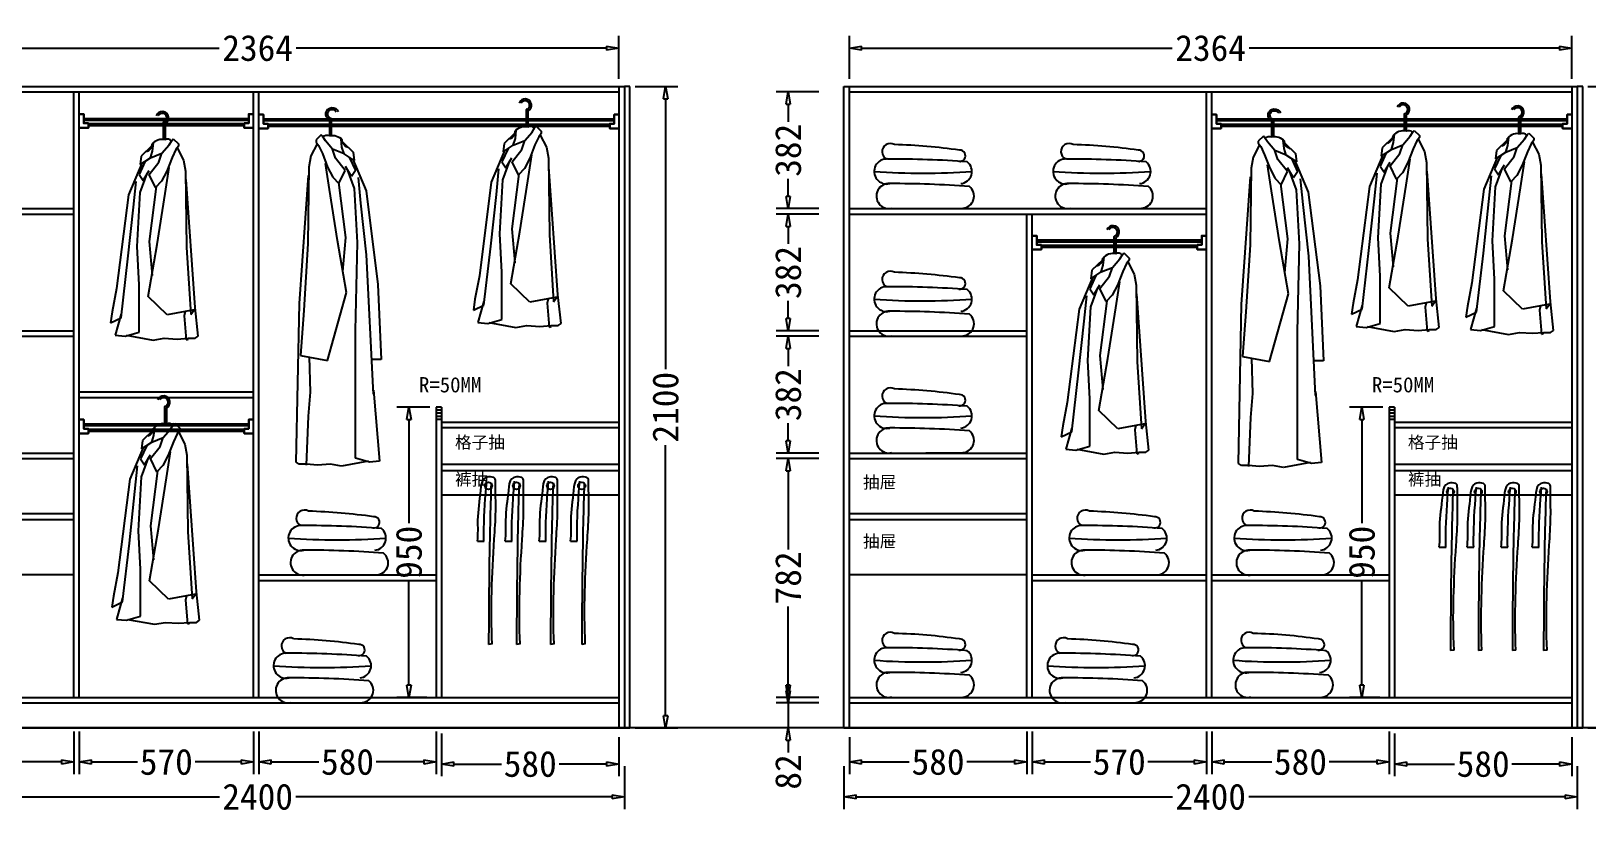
# Model space of a CAD drawing. Header units: millimetres. Extents: x 304407 to 361076, y -1262425 to -1203358.
# Drawn here: x 324807 to 329898, y -1235835 to -1233272 of the extents above; entities that cross this region are included whole.
import ezdxf

# ---------------------------------------------------------------- set-up
doc = ezdxf.new("R2010")
doc.units = ezdxf.units.MM
doc.header["$LTSCALE"] = 20
doc.layers.get('Defpoints').update_dxf_attribs({"color": 250})
for name, color, linetype in [('4', 1, 'Continuous'), ('6', 6, 'Continuous'), ('8', 8, 'Continuous'), ('LAYER10', 11, 'Continuous'), ('LAYER8', 11, 'Continuous'), ('图层3', 4, 'Continuous'), ('墙体', 40, 'Continuous')]:
    doc.layers.add(name, color=color, linetype=linetype)
doc.styles.get("Standard").update_dxf_attribs({"font": 'SimSun.ttf', "height": 85})
doc.styles.add('text', font='SimSun.ttf', dxfattribs={"height": 85})
doc.dimstyles.new('周文晶', dxfattribs={"dimtxt": 70, "dimasz": 40, "dimexe": 40, "dimexo": 30, "dimgap": 10, "dimtad": 0, "dimdec": 0, "dimtxsty": 'Standard', "dimblk": 'CLOSEDBLANK', "dimcen": 200, "dimclrd": 256, "dimclre": 256, "dimadec": 0, "dimazin": 0, "dimtfac": 1, "dimtdec": 0, "dimtmove": 0, "dimatfit": 3, "dimldrblk": 'CLOSEDBLANK', "dimfxl": 100, "dimfxlon": 1, "dimarcsym": 0})

# ---------------------------------------------------------------- blocks, each defined once
blk = doc.blocks.new('_ClosedBlank')
at = {"color": 0, "linetype": 'ByBlock', "lineweight": -2}
for p, q in [((-1, 0.17), (0, 0)), ((-1, 0.17), (-1, -0.17)), ((0, 0), (-1, -0.17))]:
    blk.add_line(p, q, dxfattribs=at)
blk = doc.blocks.new('*D1422')
at = {"lineweight": -2, "transparency": 16777216}
for p, q in [((324366.6, -1235583.3), (324366.6, -1235704.8)), ((324946.6, -1235564.8), (324946.6, -1235704.8)), ((324406.6, -1235664.8), (324562.6, -1235664.8)), ((324906.6, -1235664.8), (324750.7, -1235664.8))]:
    blk.add_line(p, q, dxfattribs=at)
at = {"layer": 'Defpoints', "color": 0, "transparency": 16777216}
for p in [(324946.6, -1235453.3), (324366.6, -1235553.3), (324946.6, -1235664.8)]:
    blk.add_point(p, dxfattribs=at)
at = {"lineweight": -2, "transparency": 16777216, "xscale": 40, "yscale": 40, "zscale": 40, "rotation": 180}
blk.add_blockref('_ClosedBlank', (324366.6, -1235664.8), dxfattribs=at)
at = {"lineweight": -2, "transparency": 16777216, "xscale": 40, "yscale": 40, "zscale": 40}
blk.add_blockref('_ClosedBlank', (324946.6, -1235664.8), dxfattribs=at)
at = {"color": 0, "transparency": 16777216, "insert": (324656.6, -1235664.8), "char_height": 85, "attachment_point": 5}
blk.add_mtext('580', dxfattribs=at)
blk = doc.blocks.new('*D1423')
at = {"lineweight": -2, "transparency": 16777216}
for p, q in [((325552.6, -1235564.8), (325552.6, -1235704.8)), ((326132.6, -1235564.8), (326132.6, -1235704.8)), ((325592.6, -1235664.8), (325748.6, -1235664.8)), ((326092.6, -1235664.8), (325936.7, -1235664.8))]:
    blk.add_line(p, q, dxfattribs=at)
at = {"layer": 'Defpoints', "color": 0, "transparency": 16777216}
for p in [(325552.6, -1233471.3), (326132.6, -1235453.3), (326132.6, -1235664.8)]:
    blk.add_point(p, dxfattribs=at)
at = {"lineweight": -2, "transparency": 16777216, "xscale": 40, "yscale": 40, "zscale": 40, "rotation": 180}
blk.add_blockref('_ClosedBlank', (325552.6, -1235664.8), dxfattribs=at)
at = {"lineweight": -2, "transparency": 16777216, "xscale": 40, "yscale": 40, "zscale": 40}
blk.add_blockref('_ClosedBlank', (326132.6, -1235664.8), dxfattribs=at)
at = {"color": 0, "transparency": 16777216, "insert": (325842.6, -1235664.8), "char_height": 85, "attachment_point": 5}
blk.add_mtext('580', dxfattribs=at)
blk = doc.blocks.new('*D1424')
at = {"lineweight": -2, "transparency": 16777216}
for p, q in [((324366.6, -1233427.9), (324366.6, -1233287.9)), ((326730.6, -1233427.9), (326730.6, -1233287.9)), ((324406.6, -1233327.9), (325422.9, -1233327.9)), ((326690.6, -1233327.9), (325674.3, -1233327.9))]:
    blk.add_line(p, q, dxfattribs=at)
at = {"layer": 'Defpoints', "color": 0, "transparency": 16777216}
for p in [(326730.6, -1233327.9), (324366.6, -1233471.3), (326730.6, -1233471.3)]:
    blk.add_point(p, dxfattribs=at)
at = {"lineweight": -2, "transparency": 16777216, "xscale": 40, "yscale": 40, "zscale": 40, "rotation": 180}
blk.add_blockref('_ClosedBlank', (324366.6, -1233327.9), dxfattribs=at)
at = {"lineweight": -2, "transparency": 16777216, "xscale": 40, "yscale": 40, "zscale": 40}
blk.add_blockref('_ClosedBlank', (326730.6, -1233327.9), dxfattribs=at)
at = {"color": 0, "transparency": 16777216, "insert": (325548.6, -1233327.9), "char_height": 85, "attachment_point": 5}
blk.add_mtext('2364', dxfattribs=at)
blk = doc.blocks.new('*D1425')
at = {"lineweight": -2, "transparency": 16777216}
for p, q in [((324348.6, -1235678.9), (324348.6, -1235818.9)), ((326748.6, -1235678.9), (326748.6, -1235818.9)), ((324388.6, -1235778.9), (325423.9, -1235778.9)), ((326708.6, -1235778.9), (325673.4, -1235778.9))]:
    blk.add_line(p, q, dxfattribs=at)
at = {"layer": 'Defpoints', "color": 0, "transparency": 16777216}
for p in [(324348.6, -1235553.3), (326748.6, -1235553.3), (326748.6, -1235778.9)]:
    blk.add_point(p, dxfattribs=at)
at = {"lineweight": -2, "transparency": 16777216, "xscale": 40, "yscale": 40, "zscale": 40, "rotation": 180}
blk.add_blockref('_ClosedBlank', (324348.6, -1235778.9), dxfattribs=at)
at = {"lineweight": -2, "transparency": 16777216, "xscale": 40, "yscale": 40, "zscale": 40}
blk.add_blockref('_ClosedBlank', (326748.6, -1235778.9), dxfattribs=at)
at = {"color": 0, "transparency": 16777216, "insert": (325548.6, -1235778.9), "char_height": 85, "attachment_point": 5}
blk.add_mtext('2400', dxfattribs=at)
blk = doc.blocks.new('*D1426')
at = {"lineweight": -2, "transparency": 16777216}
for p, q in [((326783.5, -1233453.3), (326923.5, -1233453.3)), ((326883.5, -1233493.3), (326883.5, -1234378.5)), ((326883.5, -1235513.3), (326883.5, -1234628)), ((326783.5, -1235553.3), (326923.5, -1235553.3))]:
    blk.add_line(p, q, dxfattribs=at)
at = {"layer": 'Defpoints', "color": 0, "transparency": 16777216}
for p in [(326748.6, -1233453.3), (326883.5, -1233453.3), (326748.6, -1235553.3)]:
    blk.add_point(p, dxfattribs=at)
at = {"lineweight": -2, "transparency": 16777216, "xscale": 40, "yscale": 40, "zscale": 40}
for p, rotation in [((326883.5, -1233453.3), 90), ((326883.5, -1235553.3), 270)]:
    blk.add_blockref('_ClosedBlank', p, dxfattribs=dict(at, rotation=rotation))
at = {"color": 0, "transparency": 16777216, "insert": (326883.5, -1234503.3), "char_height": 85, "attachment_point": 5, "rotation": 90}
blk.add_mtext('2100', dxfattribs=at)
blk = doc.blocks.new('*D1427')
at = {"lineweight": -2, "transparency": 16777216}
for p, q in [((326111.6, -1234503.3), (326003.6, -1234503.3)), ((326043.6, -1234543.3), (326043.6, -1234883.3)), ((326043.6, -1235413.3), (326043.6, -1235073.3)), ((326102.6, -1235453.3), (326003.6, -1235453.3))]:
    blk.add_line(p, q, dxfattribs=at)
at = {"layer": 'Defpoints', "color": 0, "transparency": 16777216}
for p in [(326141.6, -1234503.3), (326043.6, -1235453.3), (326132.6, -1235453.3)]:
    blk.add_point(p, dxfattribs=at)
at = {"lineweight": -2, "transparency": 16777216, "xscale": 40, "yscale": 40, "zscale": 40}
for p, rotation in [((326043.6, -1234503.3), 90), ((326043.6, -1235453.3), 270)]:
    blk.add_blockref('_ClosedBlank', p, dxfattribs=dict(at, rotation=rotation))
at = {"color": 0, "transparency": 16777216, "insert": (326043.6, -1234978.3), "char_height": 85, "attachment_point": 5, "rotation": 90}
blk.add_mtext('950', dxfattribs=at)
blk = doc.blocks.new('*D1428')
at = {"lineweight": -2, "transparency": 16777216}
for p, q in [((326150.6, -1235571.5), (326150.6, -1235711.5)), ((326730.6, -1235583.3), (326730.6, -1235711.5)), ((326190.6, -1235671.5), (326346.6, -1235671.5)), ((326690.6, -1235671.5), (326534.7, -1235671.5))]:
    blk.add_line(p, q, dxfattribs=at)
at = {"layer": 'Defpoints', "color": 0, "transparency": 16777216}
for p in [(326150.6, -1235453.3), (326730.6, -1235553.3), (326730.6, -1235671.5)]:
    blk.add_point(p, dxfattribs=at)
at = {"lineweight": -2, "transparency": 16777216, "xscale": 40, "yscale": 40, "zscale": 40, "rotation": 180}
blk.add_blockref('_ClosedBlank', (326150.6, -1235671.5), dxfattribs=at)
at = {"lineweight": -2, "transparency": 16777216, "xscale": 40, "yscale": 40, "zscale": 40}
blk.add_blockref('_ClosedBlank', (326730.6, -1235671.5), dxfattribs=at)
at = {"color": 0, "transparency": 16777216, "insert": (326440.6, -1235671.5), "char_height": 85, "attachment_point": 5}
blk.add_mtext('580', dxfattribs=at)
blk = doc.blocks.new('*D1434')
at = {"lineweight": -2, "transparency": 16777216}
for p, q in [((324964.6, -1235564.8), (324964.6, -1235704.8)), ((325534.6, -1235564.8), (325534.6, -1235704.8)), ((325004.6, -1235664.8), (325155.6, -1235664.8)), ((325494.6, -1235664.8), (325343.7, -1235664.8))]:
    blk.add_line(p, q, dxfattribs=at)
at = {"layer": 'Defpoints', "color": 0, "transparency": 16777216}
for p in [(324964.6, -1235453.3), (325534.6, -1235453.3), (325534.6, -1235664.8)]:
    blk.add_point(p, dxfattribs=at)
at = {"lineweight": -2, "transparency": 16777216, "xscale": 40, "yscale": 40, "zscale": 40, "rotation": 180}
blk.add_blockref('_ClosedBlank', (324964.6, -1235664.8), dxfattribs=at)
at = {"lineweight": -2, "transparency": 16777216, "xscale": 40, "yscale": 40, "zscale": 40}
blk.add_blockref('_ClosedBlank', (325534.6, -1235664.8), dxfattribs=at)
at = {"color": 0, "transparency": 16777216, "insert": (325249.6, -1235664.8), "char_height": 85, "attachment_point": 5}
blk.add_mtext('570', dxfattribs=at)
blk = doc.blocks.new('*D1435')
at = {"lineweight": -2, "transparency": 16777216}
for p, q in [((327485.1, -1235583.3), (327485.1, -1235704.8)), ((328065.1, -1235564.8), (328065.1, -1235704.8)), ((327525.1, -1235664.8), (327681, -1235664.8)), ((328025.1, -1235664.8), (327869.1, -1235664.8))]:
    blk.add_line(p, q, dxfattribs=at)
at = {"layer": 'Defpoints', "color": 0, "transparency": 16777216}
for p in [(328065.1, -1235453.3), (327485.1, -1235553.3), (328065.1, -1235664.8)]:
    blk.add_point(p, dxfattribs=at)
at = {"lineweight": -2, "transparency": 16777216, "xscale": 40, "yscale": 40, "zscale": 40, "rotation": 180}
blk.add_blockref('_ClosedBlank', (327485.1, -1235664.8), dxfattribs=at)
at = {"lineweight": -2, "transparency": 16777216, "xscale": 40, "yscale": 40, "zscale": 40}
blk.add_blockref('_ClosedBlank', (328065.1, -1235664.8), dxfattribs=at)
at = {"color": 0, "transparency": 16777216, "insert": (327775.1, -1235664.8), "char_height": 85, "attachment_point": 5}
blk.add_mtext('580', dxfattribs=at)
blk = doc.blocks.new('*D1436')
at = {"lineweight": -2, "transparency": 16777216}
for p, q in [((328671.1, -1235564.8), (328671.1, -1235704.8)), ((329251.1, -1235564.8), (329251.1, -1235704.8)), ((328711.1, -1235664.8), (328867, -1235664.8)), ((329211.1, -1235664.8), (329055.1, -1235664.8))]:
    blk.add_line(p, q, dxfattribs=at)
at = {"layer": 'Defpoints', "color": 0, "transparency": 16777216}
for p in [(328671.1, -1233471.3), (329251.1, -1235453.3), (329251.1, -1235664.8)]:
    blk.add_point(p, dxfattribs=at)
at = {"lineweight": -2, "transparency": 16777216, "xscale": 40, "yscale": 40, "zscale": 40, "rotation": 180}
blk.add_blockref('_ClosedBlank', (328671.1, -1235664.8), dxfattribs=at)
at = {"lineweight": -2, "transparency": 16777216, "xscale": 40, "yscale": 40, "zscale": 40}
blk.add_blockref('_ClosedBlank', (329251.1, -1235664.8), dxfattribs=at)
at = {"color": 0, "transparency": 16777216, "insert": (328961.1, -1235664.8), "char_height": 85, "attachment_point": 5}
blk.add_mtext('580', dxfattribs=at)
blk = doc.blocks.new('*D1437')
at = {"lineweight": -2, "transparency": 16777216}
for p, q in [((327485.1, -1233427.9), (327485.1, -1233287.9)), ((329849.1, -1233427.9), (329849.1, -1233287.9)), ((327525.1, -1233327.9), (328541.4, -1233327.9)), ((329809.1, -1233327.9), (328792.8, -1233327.9))]:
    blk.add_line(p, q, dxfattribs=at)
at = {"layer": 'Defpoints', "color": 0, "transparency": 16777216}
for p in [(329849.1, -1233327.9), (327485.1, -1233471.3), (329849.1, -1233471.3)]:
    blk.add_point(p, dxfattribs=at)
at = {"lineweight": -2, "transparency": 16777216, "xscale": 40, "yscale": 40, "zscale": 40, "rotation": 180}
blk.add_blockref('_ClosedBlank', (327485.1, -1233327.9), dxfattribs=at)
at = {"lineweight": -2, "transparency": 16777216, "xscale": 40, "yscale": 40, "zscale": 40}
blk.add_blockref('_ClosedBlank', (329849.1, -1233327.9), dxfattribs=at)
at = {"color": 0, "transparency": 16777216, "insert": (328667.1, -1233327.9), "char_height": 85, "attachment_point": 5}
blk.add_mtext('2364', dxfattribs=at)
blk = doc.blocks.new('*D1438')
at = {"lineweight": -2, "transparency": 16777216}
for p, q in [((327467.1, -1235678.9), (327467.1, -1235818.9)), ((329867.1, -1235678.9), (329867.1, -1235818.9)), ((327507.1, -1235778.9), (328542.3, -1235778.9)), ((329827.1, -1235778.9), (328791.8, -1235778.9))]:
    blk.add_line(p, q, dxfattribs=at)
at = {"layer": 'Defpoints', "color": 0, "transparency": 16777216}
for p in [(327467.1, -1235553.3), (329867.1, -1235553.3), (329867.1, -1235778.9)]:
    blk.add_point(p, dxfattribs=at)
at = {"lineweight": -2, "transparency": 16777216, "xscale": 40, "yscale": 40, "zscale": 40, "rotation": 180}
blk.add_blockref('_ClosedBlank', (327467.1, -1235778.9), dxfattribs=at)
at = {"lineweight": -2, "transparency": 16777216, "xscale": 40, "yscale": 40, "zscale": 40}
blk.add_blockref('_ClosedBlank', (329867.1, -1235778.9), dxfattribs=at)
at = {"color": 0, "transparency": 16777216, "insert": (328667.1, -1235778.9), "char_height": 85, "attachment_point": 5}
blk.add_mtext('2400', dxfattribs=at)
blk = doc.blocks.new('*D1439')
at = {"lineweight": -2, "transparency": 16777216}
for p, q in [((329901.9, -1233453.3), (330041.9, -1233453.3)), ((330001.9, -1233493.3), (330001.9, -1234378.5)), ((330001.9, -1235513.3), (330001.9, -1234628)), ((329901.9, -1235553.3), (330041.9, -1235553.3))]:
    blk.add_line(p, q, dxfattribs=at)
at = {"layer": 'Defpoints', "color": 0, "transparency": 16777216}
for p in [(329867.1, -1233453.3), (330001.9, -1233453.3), (329867.1, -1235553.3)]:
    blk.add_point(p, dxfattribs=at)
at = {"lineweight": -2, "transparency": 16777216, "xscale": 40, "yscale": 40, "zscale": 40}
for p, rotation in [((330001.9, -1233453.3), 90), ((330001.9, -1235553.3), 270)]:
    blk.add_blockref('_ClosedBlank', p, dxfattribs=dict(at, rotation=rotation))
at = {"color": 0, "transparency": 16777216, "insert": (330001.9, -1234503.3), "char_height": 85, "attachment_point": 5, "rotation": 90}
blk.add_mtext('2100', dxfattribs=at)
blk = doc.blocks.new('*D1440')
at = {"lineweight": -2, "transparency": 16777216}
for p, q in [((329230.1, -1234503.3), (329122.1, -1234503.3)), ((329162.1, -1234543.3), (329162.1, -1234883.3)), ((329162.1, -1235413.3), (329162.1, -1235073.3)), ((329221.1, -1235453.3), (329122.1, -1235453.3))]:
    blk.add_line(p, q, dxfattribs=at)
at = {"layer": 'Defpoints', "color": 0, "transparency": 16777216}
for p in [(329260.1, -1234503.3), (329162.1, -1235453.3), (329251.1, -1235453.3)]:
    blk.add_point(p, dxfattribs=at)
at = {"lineweight": -2, "transparency": 16777216, "xscale": 40, "yscale": 40, "zscale": 40}
for p, rotation in [((329162.1, -1234503.3), 90), ((329162.1, -1235453.3), 270)]:
    blk.add_blockref('_ClosedBlank', p, dxfattribs=dict(at, rotation=rotation))
at = {"color": 0, "transparency": 16777216, "insert": (329162.1, -1234978.3), "char_height": 85, "attachment_point": 5, "rotation": 90}
blk.add_mtext('950', dxfattribs=at)
blk = doc.blocks.new('*D1441')
at = {"lineweight": -2, "transparency": 16777216}
for p, q in [((329269.1, -1235571.5), (329269.1, -1235711.5)), ((329849.1, -1235583.3), (329849.1, -1235711.5)), ((329309.1, -1235671.5), (329465, -1235671.5)), ((329809.1, -1235671.5), (329653.1, -1235671.5))]:
    blk.add_line(p, q, dxfattribs=at)
at = {"layer": 'Defpoints', "color": 0, "transparency": 16777216}
for p in [(329269.1, -1235453.3), (329849.1, -1235553.3), (329849.1, -1235671.5)]:
    blk.add_point(p, dxfattribs=at)
at = {"lineweight": -2, "transparency": 16777216, "xscale": 40, "yscale": 40, "zscale": 40, "rotation": 180}
blk.add_blockref('_ClosedBlank', (329269.1, -1235671.5), dxfattribs=at)
at = {"lineweight": -2, "transparency": 16777216, "xscale": 40, "yscale": 40, "zscale": 40}
blk.add_blockref('_ClosedBlank', (329849.1, -1235671.5), dxfattribs=at)
at = {"color": 0, "transparency": 16777216, "insert": (329559.1, -1235671.5), "char_height": 85, "attachment_point": 5}
blk.add_mtext('580', dxfattribs=at)
blk = doc.blocks.new('*D1442')
at = {"lineweight": -2, "transparency": 16777216}
for p, q in [((327284.8, -1235431.3), (327284.8, -1235391.3)), ((327384.8, -1235471.3), (327244.8, -1235471.3)), ((327284.8, -1235471.3), (327284.8, -1235553.3)), ((327384.8, -1235553.3), (327244.8, -1235553.3)), ((327284.8, -1235593.3), (327284.8, -1235633.3))]:
    blk.add_line(p, q, dxfattribs=at)
at = {"layer": 'Defpoints', "color": 0, "transparency": 16777216}
for p in [(327284.8, -1235471.3), (327485.1, -1235471.3), (327467.1, -1235553.3)]:
    blk.add_point(p, dxfattribs=at)
at = {"lineweight": -2, "transparency": 16777216, "xscale": 40, "yscale": 40, "zscale": 40}
for p, rotation in [((327284.8, -1235471.3), 270), ((327284.8, -1235553.3), 90)]:
    blk.add_blockref('_ClosedBlank', p, dxfattribs=dict(at, rotation=rotation))
at = {"color": 0, "transparency": 16777216, "insert": (327284.8, -1235697.4), "char_height": 85, "attachment_point": 5, "rotation": 90}
blk.add_mtext('82', dxfattribs=at)
blk = doc.blocks.new('*D1443')
at = {"lineweight": -2, "transparency": 16777216}
for p, q in [((327384.8, -1234671.3), (327244.8, -1234671.3)), ((327284.8, -1234711.3), (327284.8, -1234969.2)), ((327284.8, -1235413.3), (327284.8, -1235155.4)), ((327384.8, -1235453.3), (327244.8, -1235453.3))]:
    blk.add_line(p, q, dxfattribs=at)
at = {"layer": 'Defpoints', "color": 0, "transparency": 16777216}
for p in [(327284.8, -1234671.3), (327485.1, -1234671.3), (327485.1, -1235453.3)]:
    blk.add_point(p, dxfattribs=at)
at = {"lineweight": -2, "transparency": 16777216, "xscale": 40, "yscale": 40, "zscale": 40}
for p, rotation in [((327284.8, -1234671.3), 90), ((327284.8, -1235453.3), 270)]:
    blk.add_blockref('_ClosedBlank', p, dxfattribs=dict(at, rotation=rotation))
at = {"color": 0, "transparency": 16777216, "insert": (327284.8, -1235062.3), "char_height": 85, "attachment_point": 5, "rotation": 90}
blk.add_mtext('782', dxfattribs=at)
blk = doc.blocks.new('*D1444')
at = {"lineweight": -2, "transparency": 16777216}
for p, q in [((327384.8, -1234271.3), (327244.8, -1234271.3)), ((327284.8, -1234311.3), (327284.8, -1234368.9)), ((327284.8, -1234613.3), (327284.8, -1234555.6)), ((327384.8, -1234653.3), (327244.8, -1234653.3))]:
    blk.add_line(p, q, dxfattribs=at)
at = {"layer": 'Defpoints', "color": 0, "transparency": 16777216}
for p in [(327284.8, -1234271.3), (327485.1, -1234271.3), (327485.1, -1234653.3)]:
    blk.add_point(p, dxfattribs=at)
at = {"lineweight": -2, "transparency": 16777216, "xscale": 40, "yscale": 40, "zscale": 40}
for p, rotation in [((327284.8, -1234271.3), 90), ((327284.8, -1234653.3), 270)]:
    blk.add_blockref('_ClosedBlank', p, dxfattribs=dict(at, rotation=rotation))
at = {"color": 0, "transparency": 16777216, "insert": (327284.8, -1234462.3), "char_height": 85, "attachment_point": 5, "rotation": 90}
blk.add_mtext('382', dxfattribs=at)
blk = doc.blocks.new('*D1445')
at = {"lineweight": -2, "transparency": 16777216}
for p, q in [((327384.8, -1233871.3), (327244.8, -1233871.3)), ((327284.8, -1233911.3), (327284.8, -1233968.9)), ((327284.8, -1234213.3), (327284.8, -1234155.6)), ((327384.8, -1234253.3), (327244.8, -1234253.3))]:
    blk.add_line(p, q, dxfattribs=at)
at = {"layer": 'Defpoints', "color": 0, "transparency": 16777216}
for p in [(327284.8, -1233871.3), (327485.1, -1233871.3), (327485.1, -1234253.3)]:
    blk.add_point(p, dxfattribs=at)
at = {"lineweight": -2, "transparency": 16777216, "xscale": 40, "yscale": 40, "zscale": 40}
for p, rotation in [((327284.8, -1233871.3), 90), ((327284.8, -1234253.3), 270)]:
    blk.add_blockref('_ClosedBlank', p, dxfattribs=dict(at, rotation=rotation))
at = {"color": 0, "transparency": 16777216, "insert": (327284.8, -1234062.3), "char_height": 85, "attachment_point": 5, "rotation": 90}
blk.add_mtext('382', dxfattribs=at)
blk = doc.blocks.new('*D1446')
at = {"lineweight": -2, "transparency": 16777216}
for p, q in [((327384.8, -1233471.3), (327244.8, -1233471.3)), ((327284.8, -1233511.3), (327284.8, -1233568.9)), ((327284.8, -1233813.3), (327284.8, -1233755.6)), ((327384.8, -1233853.3), (327244.8, -1233853.3))]:
    blk.add_line(p, q, dxfattribs=at)
at = {"layer": 'Defpoints', "color": 0, "transparency": 16777216}
for p in [(327284.8, -1233471.3), (327485.1, -1233471.3), (327485.1, -1233853.3)]:
    blk.add_point(p, dxfattribs=at)
at = {"lineweight": -2, "transparency": 16777216, "xscale": 40, "yscale": 40, "zscale": 40}
for p, rotation in [((327284.8, -1233471.3), 90), ((327284.8, -1233853.3), 270)]:
    blk.add_blockref('_ClosedBlank', p, dxfattribs=dict(at, rotation=rotation))
at = {"color": 0, "transparency": 16777216, "insert": (327284.8, -1233662.3), "char_height": 85, "attachment_point": 5, "rotation": 90}
blk.add_mtext('382', dxfattribs=at)
blk = doc.blocks.new('*D1447')
at = {"lineweight": -2, "transparency": 16777216}
for p, q in [((328083.1, -1235564.8), (328083.1, -1235704.8)), ((328653.1, -1235564.8), (328653.1, -1235704.8)), ((328123.1, -1235664.8), (328274, -1235664.8)), ((328613.1, -1235664.8), (328462.1, -1235664.8))]:
    blk.add_line(p, q, dxfattribs=at)
at = {"layer": 'Defpoints', "color": 0, "transparency": 16777216}
for p in [(328083.1, -1235453.3), (328653.1, -1235453.3), (328653.1, -1235664.8)]:
    blk.add_point(p, dxfattribs=at)
at = {"lineweight": -2, "transparency": 16777216, "xscale": 40, "yscale": 40, "zscale": 40, "rotation": 180}
blk.add_blockref('_ClosedBlank', (328083.1, -1235664.8), dxfattribs=at)
at = {"lineweight": -2, "transparency": 16777216, "xscale": 40, "yscale": 40, "zscale": 40}
blk.add_blockref('_ClosedBlank', (328653.1, -1235664.8), dxfattribs=at)
at = {"color": 0, "transparency": 16777216, "insert": (328368.1, -1235664.8), "char_height": 85, "attachment_point": 5}
blk.add_mtext('570', dxfattribs=at)
blk = doc.blocks.new('A$C1C5764E0')
at = {"layer": '8'}
for p, q in [((172.3, 708.4), (172.3, 657.4)), ((178.3, 708.4), (178.3, 657.4)), ((135.3, 635.3), (99.9, 601.9)), ((130.4, 596.4), (137.4, 618.5)), ((130.4, 596.4), (167.9, 611.6)), ((137.4, 618.5), (140.1, 644.9)), ((158.2, 582.5), (167.9, 611.6)), ((167.9, 611.6), (191.5, 639.3)), ((191.5, 639.3), (201.2, 654.6)), ((201.2, 654.6), (205.3, 658.7)), ((213.6, 624.1), (201.2, 597.8)), ((205.3, 658.7), (222, 642.1)), ((222, 635.2), (213.6, 624.1)), ((217.8, 629.6), (238.6, 589.4)), ((222, 642.1), (222, 635.2)), ((103, 580.9), (58.4, 475.1)), ((113.7, 585.2), (93.2, 541.7)), ((99.9, 601.9), (97.1, 574.2)), ((97.1, 574.2), (130.4, 596.4)), ((126.3, 542.3), (158.2, 582.5)), ((178.3, 479.5), (191.3, 564.6)), ((201.2, 597.8), (184.5, 553.4)), ((238.6, 589.4), (245.5, 553.4)), ((75, 435), (83.4, 518.8)), ((93.2, 541.7), (106.3, 522.1)), ((96.5, 482.8), (119.4, 544.9)), ((106.3, 522.1), (125.9, 554.7)), ((147.1, 499.3), (126.3, 542.3)), ((166.5, 520.1), (147.1, 499.3)), ((184.5, 553.4), (166.5, 520.1)), ((245.5, 553.4), (248.3, 302.5)), ((276.4, 106.8), (247, 525.3)), ((58.4, 475.1), (19.5, 168.8)), ((86.6, 306.3), (96.5, 482.8)), ((148.8, 502.4), (125.9, 322.6)), ((152.1, 312.8), (178.3, 479.5)), ((57, 265.8), (75, 435)), ((93.2, 180.9), (86.6, 306.3)), ((122.6, 142.8), (152.1, 312.8)), ((125.9, 322.6), (135.7, 211.4)), ((34.3, 73.1), (57, 265.8)), ((248.3, 302.5), (262.2, 83.5)), ((19.5, 168.8), (4.8, 92.7)), ((93.2, 26.2), (93.2, 180.9)), ((184.8, 82.8), (122.6, 142.8)), ((286.7, 13.1), (276.4, 106.8)), ((4.8, 92.7), (0, 56.7)), ((0, 56.7), (34.3, 73.1)), ((34.3, 86.2), (14.7, 16.3)), ((273.1, 99.1), (184.8, 82.8)), ((244.2, 93.8), (240.9, 79.6)), ((240.9, 79.6), (247.4, 1.1)), ((262.2, 83.5), (273.1, 99.1)), ((14.7, 16.3), (47.4, 13.1)), ((47.4, 13.1), (93.2, 26.2)), ((50.7, 16.3), (139, 0)), ((139, 0), (175, 6.5)), ((175, 6.5), (217.5, 3.3)), ((217.5, 3.3), (253.5, 6.5)), ((247.4, 1.1), (254, 3.3)), ((253.5, 6.5), (276.9, 6.5)), ((276.9, 6.5), (286.7, 13.1))]:
    blk.add_line(p, q, dxfattribs=at)
for centre, radius, start, end in [((168.9, 727.1), 20.9, 296.6338, 159.5285), ((168.9, 727.1), 14.9, 296.6338, 150.6175), ((175.9, 709.9), 3.91, 94.6712, 201.9626), ((110.9, 641.2), 25.1, 286.2636, 2.0248), ((168.9, 613.1), 43.9, 77.6993, 138.5966), ((186.2, 639.8), 18, 42.48, 116.3392)]:
    blk.add_arc(centre, radius, start, end, dxfattribs=at)
blk = doc.blocks.new('A$C4F477F88')
at = {"layer": 'LAYER10'}
blk.add_blockref('A$C1C5764E0', (0, 0), dxfattribs=at)
blk = doc.blocks.new('A$C5E603B19')
at = {"layer": 'LAYER8'}
blk.add_blockref('A$C4F477F88', (0, 0), dxfattribs=at)
blk = doc.blocks.new('A$C1B0A679D')
at = {"layer": '图层3'}
blk.add_blockref('A$C5E603B19', (0, 0), dxfattribs=at)
blk = doc.blocks.new('A$C52EB379C')
at = {"layer": '8'}
for p, q in [((163.3, 1134.6), (163.3, 1083.5)), ((169.3, 1134.6), (169.3, 1083.5)), ((128.4, 1044.7), (131.2, 1071)), ((182.5, 1065.5), (192.3, 1080.7)), ((192.3, 1080.7), (196.4, 1084.9)), ((196.4, 1084.9), (213.1, 1068.3)), ((91, 1028.1), (88.2, 1000.3)), ((88.2, 1000.3), (121.5, 1022.5)), ((126.4, 1061.5), (91, 1028.1)), ((121.5, 1022.5), (128.4, 1044.7)), ((121.5, 1022.5), (159, 1037.8)), ((149.3, 1008.7), (159, 1037.8)), ((159, 1037.8), (182.5, 1065.5)), ((192.3, 1023.9), (175.6, 979.5)), ((204.7, 1050.2), (192.3, 1023.9)), ((213.1, 1061.3), (204.7, 1050.2)), ((208.9, 1055.8), (229.7, 1015.6)), ((213.1, 1068.3), (213.1, 1061.3)), ((94.1, 1007.1), (49.5, 901.3)), ((104.8, 1011.4), (84.3, 967.8)), ((84.3, 967.8), (97.4, 948.2)), ((87.6, 909), (110.5, 971.1)), ((97.4, 948.2), (117, 980.9)), ((117.4, 968.5), (149.3, 1008.7)), ((138.2, 925.5), (117.4, 968.5)), ((175.6, 979.5), (157.6, 946.3)), ((169.3, 905.7), (182.4, 990.7)), ((229.7, 1015.6), (236.6, 979.5)), ((236.6, 979.5), (239.4, 728.7)), ((66.1, 861.1), (74.5, 944.9)), ((139.9, 928.6), (117, 748.8)), ((157.6, 946.3), (138.2, 925.5)), ((267.5, 533), (238.1, 951.5)), ((49.5, 901.3), (10.6, 595)), ((77.7, 732.4), (87.6, 909)), ((143.2, 738.9), (169.3, 905.7)), ((48.1, 692), (66.1, 861.1)), ((84.3, 444.7), (77.7, 732.4)), ((113.7, 568.9), (143.2, 738.9)), ((117, 748.8), (126.8, 637.6)), ((239.4, 728.7), (253.3, 509.7)), ((25.4, 235.4), (48.1, 692)), ((10.6, 595), (0, 349)), ((175.9, 346.6), (113.7, 568.9)), ((253.3, 509.7), (264.2, 362.9)), ((277.8, 13.1), (267.5, 533)), ((84.3, 26.2), (84.3, 444.7)), ((264.2, 362.9), (175.9, 346.6)), ((235.3, 357.6), (232, 242)), ((0, 349), (31, 349)), ((25.4, 248.5), (5.8, 16.3)), ((232, 242), (238.5, 163.5)), ((238.5, 163.5), (245.1, 3.3)), ((5.8, 16.3), (38.5, 13.1)), ((38.5, 13.1), (84.3, 26.2)), ((41.7, 16.3), (130.1, 0)), ((130.1, 0), (166.1, 6.5)), ((166.1, 6.5), (208.6, 3.3)), ((208.6, 3.3), (244.6, 6.5)), ((244.6, 6.5), (268, 6.5)), ((268, 6.5), (277.8, 13.1))]:
    blk.add_line(p, q, dxfattribs=at)
for centre, radius, start, end in [((160, 1153.2), 20.9, 296.6338, 159.5285), ((160, 1153.2), 14.9, 296.6338, 150.6175), ((167, 1136), 3.91, 94.6712, 201.9626), ((160, 1039.2), 43.9, 77.6993, 138.5966), ((177.3, 1066), 18, 42.48, 116.3392), ((102, 1067.4), 25.1, 286.2636, 2.0248)]:
    blk.add_arc(centre, radius, start, end, dxfattribs=at)
blk = doc.blocks.new('A$C05785CA5')
at = {"layer": 'LAYER10'}
blk.add_blockref('A$C52EB379C', (0, 0), dxfattribs=at)
blk = doc.blocks.new('A$C100967EE')
at = {"layer": 'LAYER10'}
blk.add_blockref('A$C05785CA5', (0, 0), dxfattribs=at)
blk = doc.blocks.new('A$C65D30603')
at = {"layer": 'LAYER8'}
blk.add_blockref('A$C100967EE', (0, 0), dxfattribs=at)
blk = doc.blocks.new('A$C50CE712E')
at = {"layer": '图层3'}
blk.add_blockref('A$C65D30603', (0, 0), dxfattribs=at)
blk = doc.blocks.new('A$C11F00F61')
at = {"color": 8}
blk.add_line((48.2, 0), (290.3, 1.2), dxfattribs=at)
at = {"layer": '墙体', "color": 8}
for centre, radius, start, end in [((52.6, 186.6), 26.7, 59.8021, 244.0801), ((9.8, -1698.7), 1909.1, 81.8981, 88.3112), ((41, 121.6), 41, 86.0834, 284.0988), ((53.8, -3125.6), 3288.1, 85.6244, 90.1755), ((280.3, 173), 18.4, 260.1551, 94.4157), ((279.7, 121.7), 40, 274.9406, 51.3165), ((159.2, 2329.1), 2213.2, 265.8756, 274.159), ((48.2, 41), 41, 86.0834, 284.0988), ((61, -3206.2), 3288.1, 85.6244, 90.1755), ((286.9, 41.1), 40, 274.9406, 51.3165)]:
    blk.add_arc(centre, radius, start, end, dxfattribs=at)
blk = doc.blocks.new('A$C3B9601DC')
at = {"layer": '4', "color": 8}
blk.add_line((62, 1.5), (47.4, 0), dxfattribs=at)
for points, knots in [([(62, 1.5), (55.4, 144.3), (62.8, 324.3), (78.7, 548.8), (75.2, 622.1), (75.7, 684.6), (46.8, 686.9), (17.9, 676.1), (12.7, 599.8), (-1.5, 524.3), (4.4, 450.4), (0, 421.8)], [0, 0, 0, 0, 428.516837, 544.203019, 664.137455, 677.621305, 701.749401, 722.125787, 770.743064, 895.133582, 980.731534, 980.731534, 980.731534, 980.731534]), ([(37.8, 667.5), (32.8, 603.2), (26.4, 521.3), (26.8, 439.3), (26.9, 421.8)], [0, 0, 0, 0, 193.394932, 246.046188, 246.046188, 246.046188, 246.046188])]:
    blk.add_open_spline(points, degree=3, knots=knots, dxfattribs=at)
blk.add_spline([(57.6, 658.7), (53.2, 497.8), (47.4, 0)], degree=3, dxfattribs=at)
blk.add_open_spline([(1.4, 421.8), (10.7, 421.8), (19.9, 421.8), (29.2, 421.8)], degree=3, dxfattribs=at)
at = {"layer": '6', "color": 8}
blk.add_circle((47.2, 648.9), 15, dxfattribs=at)
blk = doc.blocks.new('edr334343')
at = {"layer": '6', "color": 8, "xscale": 0.7999999999301508, "yscale": 0.7999999999301508, "zscale": 0.7999999999301508}
for p in [(311012.9, -1202094.7), (311104.2, -1202094.7), (311215.5, -1202094.7), (311317.6, -1202094.7)]:
    blk.add_blockref('A$C3B9601DC', p, dxfattribs=at)

msp = doc.modelspace()

# ---------------------------------------------------------------- linework, layer by layer
for p, q in [((324348.6, -1233453.3), (326748.6, -1233453.3)), ((326730.6, -1233453.3), (326730.6, -1235553.3)), ((326748.6, -1233453.3), (326748.6, -1235553.3)), ((326766.6, -1233453.3), (326748.6, -1233453.3)), ((326766.6, -1235553.3), (326766.6, -1233453.3)), ((327467.1, -1235553.3), (327467.1, -1233453.3)), ((327467.1, -1233453.3), (329867.1, -1233453.3)), ((327485.1, -1235553.3), (327485.1, -1233453.3)), ((329849.1, -1233453.3), (329849.1, -1235553.3)), ((329867.1, -1233453.3), (329867.1, -1235553.3)), ((329885.1, -1233453.3), (329867.1, -1233453.3)), ((329885.1, -1235553.3), (329885.1, -1233453.3)), ((324366.6, -1233471.3), (326730.6, -1233471.3)), ((324946.6, -1235453.3), (324946.6, -1233471.3)), ((324964.6, -1235453.3), (324964.6, -1233471.3)), ((325534.6, -1235453.3), (325534.6, -1233471.3)), ((325552.6, -1235453.3), (325552.6, -1233471.3)), ((327485.1, -1233471.3), (329849.1, -1233471.3)), ((328653.1, -1235453.3), (328653.1, -1233471.3)), ((328671.1, -1235453.3), (328671.1, -1233471.3)), ((324366.6, -1233853.3), (324946.6, -1233853.3)), ((327485.1, -1233853.3), (328653.1, -1233853.3)), ((324366.6, -1233871.3), (324946.6, -1233871.3)), ((327485.1, -1233871.3), (328653.1, -1233871.3)), ((328065.1, -1235453.3), (328065.1, -1233871.3)), ((328083.1, -1235453.3), (328083.1, -1233871.3)), ((324366.6, -1234253.3), (324946.6, -1234253.3)), ((324366.6, -1234271.3), (324946.6, -1234271.3)), ((327485.1, -1234253.3), (328065.1, -1234253.3)), ((327485.1, -1234271.3), (328065.1, -1234271.3)), ((324964.6, -1234453.3), (325534.6, -1234453.3)), ((324964.6, -1234471.3), (325534.6, -1234471.3)), ((326132.6, -1234503.3), (326132.6, -1235453.3)), ((326150.6, -1234503.3), (326132.6, -1234503.3)), ((326150.6, -1234513.3), (326132.6, -1234513.3)), ((326150.6, -1234523.3), (326132.6, -1234523.3)), ((326150.6, -1234503.3), (326150.6, -1235453.3)), ((329251.1, -1234503.3), (329251.1, -1235453.3)), ((329269.1, -1234503.3), (329251.1, -1234503.3)), ((329269.1, -1234513.3), (329251.1, -1234513.3)), ((329269.1, -1234523.3), (329251.1, -1234523.3)), ((329269.1, -1234503.3), (329269.1, -1235453.3)), ((326150.6, -1234533.3), (326132.6, -1234533.3)), ((326150.6, -1234543.3), (326132.6, -1234543.3)), ((326730.6, -1234553.3), (326150.6, -1234553.3)), ((326730.6, -1234571.3), (326150.6, -1234571.3)), ((329269.1, -1234533.3), (329251.1, -1234533.3)), ((329269.1, -1234543.3), (329251.1, -1234543.3)), ((329849.1, -1234553.3), (329269.1, -1234553.3)), ((329849.1, -1234571.3), (329269.1, -1234571.3)), ((324366.6, -1234653.3), (324946.6, -1234653.3)), ((324366.6, -1234671.3), (324946.6, -1234671.3)), ((327485.1, -1234653.3), (328065.1, -1234653.3)), ((327485.1, -1234671.3), (328065.1, -1234671.3)), ((326730.6, -1234691.3), (326150.6, -1234691.3)), ((326730.6, -1234711.3), (326150.6, -1234711.3)), ((329849.1, -1234691.3), (329269.1, -1234691.3)), ((329849.1, -1234711.3), (329269.1, -1234711.3)), ((326730.6, -1234791.3), (326150.6, -1234791.3)), ((329849.1, -1234791.3), (329269.1, -1234791.3)), ((324366.6, -1234851.3), (324946.6, -1234851.3)), ((324366.6, -1234871.3), (324946.6, -1234871.3)), ((327485.1, -1234851.3), (328065.1, -1234851.3)), ((327485.1, -1234871.3), (328065.1, -1234871.3)), ((324366.6, -1235051.3), (324946.6, -1235051.3)), ((326132.6, -1235053.3), (325552.6, -1235053.3)), ((326132.6, -1235071.3), (325552.6, -1235071.3)), ((327485.1, -1235051.3), (328065.1, -1235051.3)), ((328653.1, -1235053.3), (328083.1, -1235053.3)), ((328653.1, -1235071.3), (328083.1, -1235071.3)), ((329251.1, -1235053.3), (328671.1, -1235053.3)), ((329251.1, -1235071.3), (328671.1, -1235071.3)), ((324366.6, -1235453.3), (326730.6, -1235453.3)), ((324366.6, -1235471.3), (326730.6, -1235471.3)), ((327485.1, -1235453.3), (329849.1, -1235453.3)), ((327485.1, -1235471.3), (329849.1, -1235471.3)), ((324348.6, -1235553.3), (326748.6, -1235553.3)), ((326748.6, -1235553.3), (326766.6, -1235553.3)), ((327467.1, -1235553.3), (329867.1, -1235553.3)), ((329867.1, -1235553.3), (329885.1, -1235553.3))]:
    msp.add_line(p, q)
at = {"color": 8}
msp.add_line((361075.9, -1235553.3), (304407.4, -1235553.3), dxfattribs=at)
msp.add_line((361075.9, -1235553.3), (304407.4, -1235553.3), dxfattribs=at)
at = {"lineweight": 30}
for points in [[(324964.6, -1233543.9), (324979.6, -1233543.9), (324979.6, -1233573.9), (324994.6, -1233573.9), (324994.6, -1233588.9), (324964.6, -1233588.9)], [(325519.6, -1233558.9), (324979.6, -1233558.9)], [(325534.6, -1233543.9), (325519.6, -1233543.9), (325519.6, -1233573.9), (325504.6, -1233573.9), (325504.6, -1233588.9), (325534.6, -1233588.9)], [(325552.6, -1233545.6), (325567.6, -1233545.6), (325567.6, -1233575.6), (325582.6, -1233575.6), (325582.6, -1233590.6), (325552.6, -1233590.6)], [(326730.6, -1233545.6), (326715.6, -1233545.6), (326715.6, -1233575.6), (326700.6, -1233575.6), (326700.6, -1233590.6), (326730.6, -1233590.6)], [(328671.1, -1233545.6), (328686.1, -1233545.6), (328686.1, -1233575.6), (328701.1, -1233575.6), (328701.1, -1233590.6), (328671.1, -1233590.6)], [(329849.1, -1233545.6), (329834.1, -1233545.6), (329834.1, -1233575.6), (329819.1, -1233575.6), (329819.1, -1233590.6), (329849.1, -1233590.6)], [(325519.6, -1233563.5), (324979.6, -1233563.5)], [(325504.6, -1233576), (324994.6, -1233576)], [(325504.6, -1233581.4), (324994.6, -1233581.4)], [(326715.6, -1233560.6), (325567.6, -1233560.6)], [(326715.6, -1233565.2), (325567.6, -1233565.2)], [(326700.6, -1233577.6), (325582.6, -1233577.6)], [(326700.6, -1233583.1), (325582.6, -1233583.1)], [(329834.1, -1233560.6), (328686.1, -1233560.6)], [(329834.1, -1233565.2), (328686.1, -1233565.2)], [(329819.1, -1233577.6), (328701.1, -1233577.6)], [(329819.1, -1233583.1), (328701.1, -1233583.1)], [(328083.1, -1233942), (328098.1, -1233942), (328098.1, -1233972), (328113.1, -1233972), (328113.1, -1233987), (328083.1, -1233987)], [(328638.1, -1233957), (328098.1, -1233957)], [(328638.1, -1233961.5), (328098.1, -1233961.5)], [(328653.1, -1233942), (328638.1, -1233942), (328638.1, -1233972), (328623.1, -1233972), (328623.1, -1233987), (328653.1, -1233987)], [(328623.1, -1233974), (328113.1, -1233974)], [(328623.1, -1233979.5), (328113.1, -1233979.5)], [(324964.6, -1234543.9), (324979.6, -1234543.9), (324979.6, -1234573.9), (324994.6, -1234573.9), (324994.6, -1234588.9), (324964.6, -1234588.9)], [(325519.6, -1234558.9), (324979.6, -1234558.9)], [(325519.6, -1234563.5), (324979.6, -1234563.5)], [(325504.6, -1234576), (324994.6, -1234576)], [(325534.6, -1234543.9), (325519.6, -1234543.9), (325519.6, -1234573.9), (325504.6, -1234573.9), (325504.6, -1234588.9), (325534.6, -1234588.9)], [(325504.6, -1234581.4), (324994.6, -1234581.4)]]:
    msp.add_lwpolyline(points, dxfattribs=at)

# ---------------------------------------------------------------- block references
for name, p in [('A$C1B0A679D', (326254.8, -1234242)), ('A$C1B0A679D', (329128.3, -1234255.7)), ('A$C1B0A679D', (325067.1, -1234283.5)), ('A$C1B0A679D', (329502.6, -1234264.8)), ('A$C11F00F61', (327566.1, -1233853.3)), ('A$C11F00F61', (328151.4, -1233853.3)), ('A$C1B0A679D', (328178.2, -1234657.1)), ('A$C11F00F61', (327566.1, -1234271.3)), ('A$C1B0A679D', (325071.6, -1235214.1)), ('A$C11F00F61', (327566.1, -1234653.3)), ('edr334343', (15253.5, -33185)), ('edr334343', (18401.1, -33204.7)), ('A$C11F00F61', (325648.8, -1235053.3)), ('A$C11F00F61', (328204.2, -1235053.3)), ('A$C11F00F61', (328744, -1235053.3)), ('A$C11F00F61', (327566.1, -1235453.3)), ('A$C11F00F61', (328740.7, -1235453.3)), ('A$C11F00F61', (325600.3, -1235471.3)), ('A$C11F00F61', (328132.7, -1235471.3))]:
    msp.add_blockref(name, p)
at = {"xscale": -1}
for p in [(325952.6, -1234696.5), (329036.1, -1234700.6)]:
    msp.add_blockref('A$C50CE712E', p, dxfattribs=at)

# ---------------------------------------------------------------- texts
at = {"attachment_point": 1, "style": 'text'}
for s, insert, char_height, width in [('R=50MM', (326076.4, -1234404.8), 50, 419.038), ('R=50MM', (329194.9, -1234404.8), 50, 419.038), ('格子抽', (326194.2, -1234598.4), 40, 305.609), ('格子抽', (329312.7, -1234598.4), 40, 305.609), ('裤抽', (326194.2, -1234719.6), 40, 305.609), ('抽屉', (327529.4, -1234728.9), 40, 305.609), ('裤抽', (329312.7, -1234719.6), 40, 305.609), ('抽屉', (327529.4, -1234922.3), 40, 305.609)]:
    msp.add_mtext(s, dxfattribs=dict(at, insert=insert, char_height=char_height, width=width))

# ---------------------------------------------------------------- dimensions: what is measured, and where the dimension line sits
for base, p1, p2, picture, middle in [((326730.6, -1233327.9), (324366.6, -1233471.3), (326730.6, -1233471.3), '*D1424', (325548.6, -1233327.9)), ((329849.1, -1233327.9), (327485.1, -1233471.3), (329849.1, -1233471.3), '*D1437', (328667.1, -1233327.9)), ((326132.6, -1235664.8), (325552.6, -1233471.3), (326132.6, -1235453.3), '*D1423', (325842.6, -1235664.8)), ((329251.1, -1235664.8), (328671.1, -1233471.3), (329251.1, -1235453.3), '*D1436', (328961.1, -1235664.8)), ((324946.6, -1235664.8), (324366.6, -1235553.3), (324946.6, -1235453.3), '*D1422', (324656.6, -1235664.8)), ((325534.6, -1235664.8), (324964.6, -1235453.3), (325534.6, -1235453.3), '*D1434', (325249.6, -1235664.8)), ((326730.6, -1235671.5), (326150.6, -1235453.3), (326730.6, -1235553.3), '*D1428', (326440.6, -1235671.5)), ((328065.1, -1235664.8), (327485.1, -1235553.3), (328065.1, -1235453.3), '*D1435', (327775.1, -1235664.8)), ((328653.1, -1235664.8), (328083.1, -1235453.3), (328653.1, -1235453.3), '*D1447', (328368.1, -1235664.8)), ((329849.1, -1235671.5), (329269.1, -1235453.3), (329849.1, -1235553.3), '*D1441', (329559.1, -1235671.5)), ((326748.6, -1235778.9), (324348.6, -1235553.3), (326748.6, -1235553.3), '*D1425', (325548.6, -1235778.9)), ((329867.1, -1235778.9), (327467.1, -1235553.3), (329867.1, -1235553.3), '*D1438', (328667.1, -1235778.9))]:
    dim = msp.add_linear_dim(base=base, p1=p1, p2=p2, dimstyle='周文晶')
    dim.commit()
    dim.dimension.update_dxf_attribs({"geometry": picture, "text_midpoint": middle})
for base, p1, p2, angle, picture, middle in [((326883.5, -1233453.3), (326748.6, -1235553.3), (326748.6, -1233453.3), 90, '*D1426', (326883.5, -1234503.3)), ((330001.9, -1233453.3), (329867.1, -1235553.3), (329867.1, -1233453.3), 90, '*D1439', (330001.9, -1234503.3)), ((327284.8, -1233471.3), (327485.1, -1233853.3), (327485.1, -1233471.3), 270, '*D1446', (327284.8, -1233662.3)), ((327284.8, -1233871.3), (327485.1, -1234253.3), (327485.1, -1233871.3), 270, '*D1445', (327284.8, -1234062.3)), ((327284.8, -1234271.3), (327485.1, -1234653.3), (327485.1, -1234271.3), 270, '*D1444', (327284.8, -1234462.3)), ((326043.6, -1235453.3), (326141.6, -1234503.3), (326132.6, -1235453.3), 90, '*D1427', (326043.6, -1234978.3)), ((329162.1, -1235453.3), (329260.1, -1234503.3), (329251.1, -1235453.3), 90, '*D1440', (329162.1, -1234978.3)), ((327284.8, -1234671.3), (327485.1, -1235453.3), (327485.1, -1234671.3), 270, '*D1443', (327284.8, -1235062.3))]:
    dim = msp.add_linear_dim(base=base, p1=p1, p2=p2, angle=angle, dimstyle='周文晶')
    dim.commit()
    dim.dimension.update_dxf_attribs({"geometry": picture, "text_midpoint": middle})
dim = msp.add_linear_dim(base=(327284.8, -1235471.3), p1=(327467.1, -1235553.3), p2=(327485.1, -1235471.3), angle=270, dimstyle='周文晶')
dim.commit()
dim.dimension.update_dxf_attribs({"geometry": '*D1442', "text_midpoint": (327284.8, -1235697.4), "dimtype": 128})

doc.saveas('drawing.dxf')
